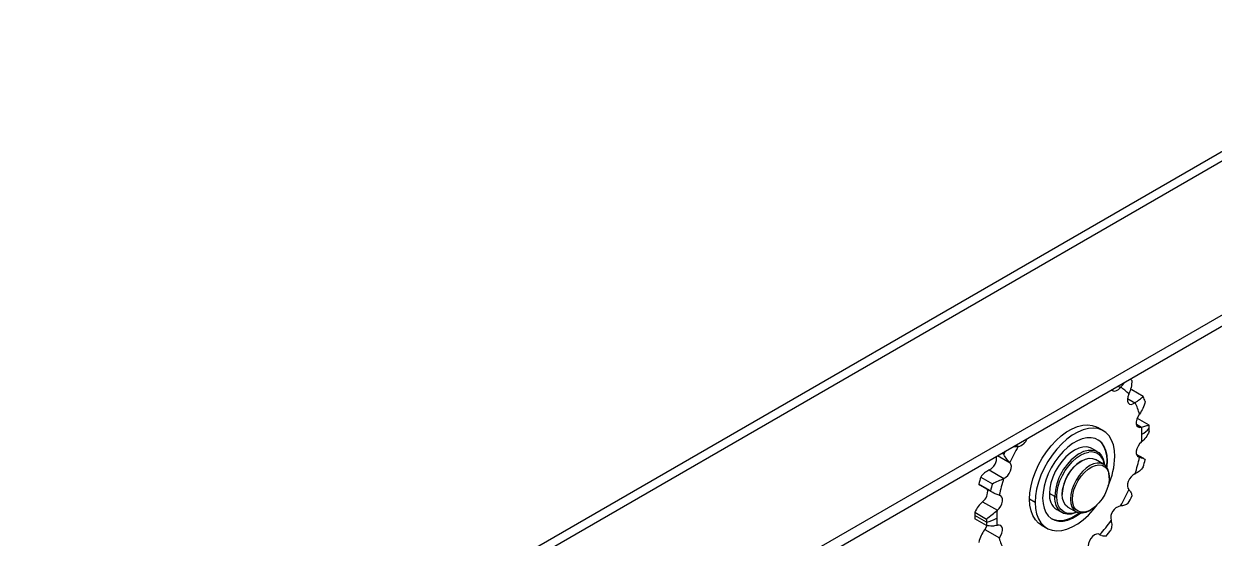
# Model space of a CAD drawing. Header units: metres. Extents: x 0 to 21025, y 0 to 14850.
# Drawn here: x 13465.8 to 13878.9, y 5961.8 to 6140.3 of the extents above; entities that cross this region are included whole.
import ezdxf

# ---------------------------------------------------------------- set-up
doc = ezdxf.new("R2010")
doc.units = ezdxf.units.M
doc.header["$LTSCALE"] = 25
doc.layers.add('SL4', color=4, linetype='Continuous')

msp = doc.modelspace()

# ---------------------------------------------------------------- linework, layer by layer
at = {"layer": 'SL4'}
for p, q in [((13958.429, 6140.321), (13021.53, 5599.46)), ((13026.292, 5598.989), (13963.191, 6139.849)), ((13072.59, 5572.262), (14009.488, 6113.122)), ((13072.59, 5568.373), (14009.488, 6109.233)), ((13845.476, 6014.551), (13846.311, 6014.068)), ((13850.251, 6013.261), (13849.702, 6013.122)), ((13854.272, 6010.94), (13850.251, 6013.261)), ((13848.76, 6010.222), (13851.329, 6008.739)), ((13856.306, 6001.034), (13852.285, 6003.355)), ((13840.349, 5999.104), (13838.391, 6000.235)), ((13851.869, 6001.347), (13853.609, 6000.343)), ((13810.093, 5994.124), (13810.928, 5993.642)), ((13803.73, 5990.451), (13808.025, 5987.971)), ((13805.835, 5990.871), (13805.146, 5991.269)), ((13838.298, 5991.826), (13836.46, 5992.887)), ((13854.444, 5989.406), (13851.89, 5990.881)), ((13852.173, 5990.296), (13852.874, 5989.892)), ((13832.889, 5988.62), (13832.536, 5988.416)), ((13840.481, 5987.46), (13837.652, 5989.093)), ((13841.581, 5988.791), (13841.807, 5988.66)), ((13797.869, 5983.021), (13801.889, 5980.7)), ((13800.811, 5985.462), (13805.909, 5982.519)), ((13842.454, 5982.691), (13842.454, 5983.099)), ((13801.226, 5978.212), (13797.205, 5980.534)), ((13797.205, 5980.534), (13797.719, 5980.194)), ((13797.696, 5980.155), (13802.241, 5977.532)), ((13798.532, 5974.434), (13803.63, 5971.491)), ((13816.758, 5974.2), (13814.8, 5975.331)), ((13823.554, 5976.261), (13821.715, 5977.322)), ((13823.594, 5975.33), (13823.554, 5976.261)), ((13824.245, 5976.261), (13824.246, 5976.424)), ((13826.155, 5977.364), (13826.155, 5976.955)), ((13799.839, 5967.316), (13795.818, 5969.638)), ((13795.835, 5970.767), (13799.855, 5968.446)), ((13824.246, 5971.73), (13826.084, 5970.668)), ((13828.128, 5972.594), (13830.957, 5970.962)), ((13835.72, 5971.434), (13836.073, 5971.638)), ((13799.855, 5966.206), (13795.835, 5968.527)), ((13818.848, 5966.383), (13820.807, 5965.252)), ((13799.267, 5964.831), (13804.365, 5961.888)), ((13838.911, 5963.225), (13839.489, 5962.891)), ((13839.017, 5963.18), (13839.158, 5963.099)), ((13839.472, 5962.938), (13839.221, 5963.057))]:
    msp.add_line(p, q, dxfattribs=at)
at = {"layer": 'SL4', "flags": 128}
for points in [[(13843.301, 6013.295), (13843.336, 6013.251), (13843.782, 6012.928), (13844.354, 6012.853), (13845.004, 6013.031), (13845.676, 6013.448), (13846.311, 6014.068)], [(13849.214, 6011.749), (13848.887, 6010.882), (13848.745, 6010.042), (13848.8, 6009.3), (13849.047, 6008.721), (13849.465, 6008.355), (13850.018, 6008.232), (13850.657, 6008.364), (13851.329, 6008.739)], [(13852.874, 6004.73), (13852.366, 6003.929), (13852.008, 6003.065), (13851.831, 6002.214), (13851.849, 6001.449), (13852.062, 6000.836), (13852.45, 6000.427), (13852.981, 6000.258), (13853.609, 6000.343)], [(13814.8, 5975.331), (13814.928, 5977.578), (13815.312, 5979.933), (13815.944, 5982.35), (13816.812, 5984.784), (13817.899, 5987.192), (13819.187, 5989.527), (13820.65, 5991.746), (13822.261, 5993.808), (13823.991, 5995.675), (13825.808, 5997.311), (13827.676, 5998.686), (13829.562, 5999.775), (13831.431, 6000.557), (13833.247, 6001.018), (13834.977, 6001.149), (13836.589, 6000.947), (13838.052, 6000.417), (13838.391, 6000.235)], [(13844.398, 5990.156), (13844.269, 5992.255), (13843.885, 5994.166), (13843.254, 5995.854), (13842.386, 5997.287), (13841.298, 5998.438), (13840.011, 5999.287), (13838.548, 5999.817), (13836.936, 6000.018), (13835.206, 5999.887), (13833.39, 5999.426), (13831.521, 5998.644), (13829.635, 5997.555), (13827.766, 5996.18), (13825.95, 5994.544), (13824.22, 5992.677), (13822.609, 5990.615), (13821.145, 5988.396), (13819.858, 5986.061), (13818.77, 5983.654), (13817.902, 5981.219), (13817.271, 5978.802), (13816.887, 5976.448), (13816.758, 5974.2)], [(13841.807, 5988.66), (13841.681, 5990.521), (13841.308, 5992.194), (13840.695, 5993.644), (13839.855, 5994.838), (13838.809, 5995.749), (13837.579, 5996.357), (13836.192, 5996.649), (13834.68, 5996.616), (13833.077, 5996.262), (13831.417, 5995.593), (13829.739, 5994.624), (13828.079, 5993.377), (13826.476, 5991.88), (13824.964, 5990.166), (13823.577, 5988.274), (13822.347, 5986.246), (13821.301, 5984.127), (13820.462, 5981.964), (13819.848, 5979.806), (13819.475, 5977.701), (13819.35, 5975.696)], [(13838.292, 5996.061), (13838.584, 5995.879), (13839.63, 5994.968), (13840.469, 5993.774), (13841.082, 5992.324), (13841.456, 5990.651), (13841.581, 5988.791)], [(13853.609, 5995.128), (13852.981, 5994.488), (13852.45, 5993.706), (13852.062, 5992.848), (13851.849, 5991.989), (13851.831, 5991.203), (13852.008, 5990.557), (13852.366, 5990.107), (13852.874, 5989.892)], [(13836.46, 5992.887), (13835.905, 5993.154), (13834.671, 5993.439), (13833.307, 5993.386), (13831.853, 5992.997), (13830.353, 5992.283), (13828.853, 5991.265), (13827.399, 5989.976), (13826.034, 5988.453), (13824.801, 5986.744), (13823.736, 5984.9), (13822.873, 5982.977), (13822.236, 5981.034), (13821.847, 5979.13), (13821.715, 5977.322)], [(13824.246, 5976.424), (13824.371, 5977.996), (13824.745, 5979.824), (13825.356, 5981.69), (13826.185, 5983.536), (13827.207, 5985.306), (13828.391, 5986.947), (13829.701, 5988.408), (13831.097, 5989.646), (13832.537, 5990.623), (13833.977, 5991.308), (13835.332, 5991.676)], [(13831.898, 5991.046), (13832.191, 5991.221), (13833.691, 5991.935), (13835.145, 5992.325), (13836.51, 5992.378), (13837.743, 5992.093), (13838.808, 5991.478), (13839.671, 5990.552), (13840.308, 5989.344), (13840.697, 5987.89), (13840.789, 5987.164)], [(13805.909, 5982.519), (13806.581, 5982.919), (13807.221, 5983.526), (13807.774, 5984.287), (13808.191, 5985.136), (13808.438, 5986), (13808.493, 5986.805), (13808.351, 5987.482), (13808.025, 5987.971)], [(13828.128, 5972.594), (13828.128, 5972.595), (13827.29, 5973.29), (13826.668, 5974.275), (13826.285, 5975.513), (13826.155, 5976.955), (13826.285, 5978.547), (13826.668, 5980.228), (13827.29, 5981.932), (13828.128, 5983.594), (13829.148, 5985.15), (13830.313, 5986.541), (13831.576, 5987.713), (13832.89, 5988.621), (13834.204, 5989.23), (13835.468, 5989.517), (13836.632, 5989.47), (13837.652, 5989.093)], [(13842.454, 5983.099), (13842.325, 5984.541), (13841.941, 5985.779), (13841.319, 5986.765), (13840.481, 5987.46), (13839.461, 5987.838), (13838.296, 5987.884), (13837.033, 5987.597), (13835.719, 5986.988), (13834.405, 5986.08), (13833.141, 5984.908), (13831.977, 5983.517), (13830.956, 5981.961), (13830.119, 5980.299), (13829.496, 5978.595), (13829.113, 5976.915), (13828.984, 5975.323), (13828.984, 5975.323)], [(13829.691, 5975.323), (13829.821, 5976.881), (13830.208, 5978.527), (13830.834, 5980.193), (13831.676, 5981.81), (13832.697, 5983.312), (13833.856, 5984.638), (13835.106, 5985.733), (13836.396, 5986.553), (13837.672, 5987.064), (13838.883, 5987.245), (13839.979, 5987.089), (13840.914, 5986.602), (13841.652, 5985.804), (13842.161, 5984.728), (13842.421, 5983.417), (13842.421, 5981.926), (13842.161, 5980.316), (13841.652, 5978.651), (13840.914, 5977.002), (13839.979, 5975.434), (13838.883, 5974.013), (13837.672, 5972.796), (13836.396, 5971.833), (13835.106, 5971.164), (13833.856, 5970.817), (13832.697, 5970.804), (13831.676, 5971.127), (13830.834, 5971.773), (13830.208, 5972.715), (13829.821, 5973.915), (13829.691, 5975.323)], [(13841.581, 5988.791), (13841.456, 5986.786), (13841.435, 5986.623)], [(13841.64, 5986.336), (13841.681, 5986.656), (13841.807, 5988.66)], [(13851.329, 5984.099), (13850.657, 5983.699), (13850.018, 5983.092), (13849.465, 5982.332), (13849.047, 5981.483), (13848.8, 5980.618), (13848.745, 5979.813), (13848.887, 5979.137), (13849.214, 5978.647)], [(13803.63, 5971.491), (13804.258, 5972.13), (13804.789, 5972.912), (13805.177, 5973.77), (13805.39, 5974.629), (13805.408, 5975.415), (13805.23, 5976.061), (13804.872, 5976.511), (13804.365, 5976.726)], [(13818.848, 5966.383), (13817.899, 5967.049), (13816.812, 5968.201), (13815.944, 5969.634), (13815.312, 5971.321), (13814.928, 5973.232), (13814.8, 5975.331)], [(13816.758, 5974.2), (13816.887, 5972.102), (13817.271, 5970.191), (13817.902, 5968.503), (13818.77, 5967.07), (13819.858, 5965.919), (13821.145, 5965.07), (13822.609, 5964.54), (13824.22, 5964.339), (13825.95, 5964.47), (13827.766, 5964.931), (13829.635, 5965.713), (13831.521, 5966.802), (13833.39, 5968.177), (13835.206, 5969.813), (13836.936, 5971.679), (13838.259, 5973.346)], [(13819.35, 5975.696), (13819.475, 5973.836), (13819.848, 5972.162), (13820.462, 5970.712), (13821.301, 5969.518), (13822.347, 5968.607), (13823.577, 5967.999), (13824.964, 5967.708), (13826.476, 5967.74), (13828.079, 5968.095), (13829.739, 5968.764), (13831.417, 5969.733), (13832.509, 5970.52)], [(13831.379, 5970.848), (13830.691, 5970.559), (13829.237, 5970.169), (13827.873, 5970.116), (13826.639, 5970.401), (13825.575, 5971.016), (13824.711, 5971.942), (13824.075, 5973.15), (13823.685, 5974.605), (13823.594, 5975.33)], [(13831.21, 5970.83), (13831.097, 5970.787), (13829.701, 5970.413), (13828.391, 5970.362), (13827.207, 5970.636), (13826.185, 5971.226), (13825.356, 5972.115), (13824.745, 5973.275), (13824.371, 5974.671), (13824.245, 5976.261)], [(13828.984, 5975.323), (13829.113, 5973.88), (13829.496, 5972.642), (13830.119, 5971.657), (13830.956, 5970.962), (13831.977, 5970.584), (13833.141, 5970.537), (13834.405, 5970.824), (13835.719, 5971.433), (13835.72, 5971.434)], [(13832.158, 5970.553), (13831.192, 5969.863), (13829.514, 5968.894), (13827.854, 5968.225), (13826.25, 5967.87), (13824.738, 5967.838), (13823.352, 5968.13), (13822.414, 5968.556)], [(13800.026, 5966.19), (13799.774, 5965.633), (13799.267, 5964.831)], [(13804.365, 5961.888), (13804.872, 5962.69), (13805.23, 5963.553), (13805.408, 5964.404), (13805.39, 5965.169), (13805.177, 5965.782), (13804.789, 5966.191), (13804.258, 5966.361), (13803.63, 5966.276)], [(13839.158, 5963.099), (13838.637, 5963.287), (13838.014, 5963.22), (13837.345, 5962.906), (13836.687, 5962.37), (13836.096, 5961.66), (13835.624, 5960.835), (13835.31, 5959.968), (13835.183, 5959.132)]]:
    msp.add_lwpolyline(points, dxfattribs=at)
at = {"layer": 'SL4'}
for centre, radius, start, end in [((13841.124, 6006.321), 13.762, 48.03771, 51.08299), ((13864.776, 5998.399), 24.217, 139.38552, 139.68238), ((13840.306, 6003.596), 12.195, 42.69497, 60.06194), ((13825.62, 6023.08), 26.173, 334.34682, 334.6287), ((13834.973, 6002.516), 21.057, 18.56036, 23.58272), ((13861.535, 5994.746), 17.319, 125.73297, 126.10417), ((13834.767, 6000.107), 18.788, 14.56516, 27.57792), ((13832.619, 6020.157), 25.461, 322.70567, 322.99278), ((13856.695, 5990.738), 10.088, 107.27975, 107.81197), ((13822.442, 5997.873), 31.355, 359.94756, 4.56954), ((13849.412, 6005.741), 9.033, 299.04532, 319.90875), ((13819.629, 5999.929), 36.693, 359.99249, 1.72651), ((13817.69, 5999.929), 38.632, 358.31738, 359.99287), ((13810.127, 5997.562), 4.001, 281.54883, 342.27615), ((13841.168, 6010.056), 19.433, 309.80446, 310.14824), ((13817.97, 5997.873), 35.827, 355.72534, 359.95411), ((13798.767, 5989.582), 4.599, 296.38857, 7.92423), ((13867.338, 5960.921), 68.408, 152.99039, 154.03575), ((13863.732, 5963.025), 61.11, 149.93061, 155.85297), ((13810.77, 5987.021), 6.623, 88.63483, 89.33941), ((13842.308, 5975.424), 18.773, 123.67712, 177.44491), ((13836.095, 5987.109), 4.631, 2.44255, 99.48723), ((13818.042, 5990.797), 26.363, 335.69055, 358.60738), ((13803.068, 6000.107), 50.921, 341.72409, 348.41288), ((13851.961, 5984.124), 5.839, 80.2347, 81.001), ((13811.706, 5991.94), 5.413, 226.34362, 227.14968), ((13839.857, 5976.822), 13.712, 122.26897, 177.73641), ((13799.361, 6002.515), 57.187, 343.77857, 346.35839), ((13852.779, 5967.046), 57.187, 163.77857, 166.35839), ((13805.456, 5974.541), 11.868, 113.03868, 113.51627), ((13854.171, 5966.511), 50.921, 161.72409, 168.41288), ((13810.554, 5971.598), 11.868, 113.03868, 113.51627), ((13846.685, 5995.02), 11.868, 293.03868, 293.51627), ((13795.75, 5978.031), 4.547, 307.71741, 8.21257), ((13856.8, 5964.725), 57.187, 163.77857, 166.35839), ((13793.507, 6003.593), 61.11, 329.93061, 335.85297), ((13845.533, 5974.679), 5.413, 46.34362, 47.14968), ((13810.972, 5959.505), 19.433, 129.80446, 130.14824), ((13805.278, 5982.494), 5.839, 260.2347, 261.001), ((13827.657, 5976.642), 5.98, 173.46674, 235.22108), ((13823.899, 5976.928), 0.751, 242.60967, 297.39033), ((13788.619, 6006.42), 68.635, 331.74964, 334.03393), ((13834.45, 5969.633), 38.632, 178.31738, 179.99287), ((13832.511, 5969.633), 36.693, 179.99249, 181.72651), ((13839.268, 5968.745), 35.827, 175.72534, 179.95411), ((13816.07, 5956.562), 19.433, 129.80446, 130.14824), ((13847.257, 5968.81), 4.272, 102.80111, 191.41526), ((13846.469, 5979.597), 6.623, 268.63483, 269.33941), ((13796.028, 5981.916), 15.089, 284.62992, 299.42742), ((13838.471, 5967.312), 38.632, 178.31738, 179.99287), ((13836.532, 5967.312), 36.693, 179.99249, 181.72651), ((13834.796, 5968.745), 31.355, 179.94756, 184.56954), ((13800.544, 5975.88), 10.088, 287.27975, 287.81197), ((13796.411, 6001.439), 57.496, 318.12136, 324.2895), ((13834.694, 5965.249), 8.805, 17.37575, 17.95852), ((13819.522, 5949.404), 25.461, 142.70567, 142.99278), ((13824.62, 5946.461), 25.461, 142.70567, 142.99278), ((13822.472, 5966.511), 18.788, 194.56516, 207.57792), ((13842.065, 5967.355), 5.155, 235.6701, 236.50283), ((13791.874, 6003.99), 64.576, 320.0159, 322.39496)]:
    msp.add_arc(centre, radius, start, end, dxfattribs=at)
for points, knots in [([(13846.392, 6014.164), (13846.894, 6014.755), (13847.406, 6015.358), (13847.816, 6015.895), (13847.824, 6015.906)], [0, 0, 0, 0, 0.9789848, 1, 1, 1, 1]), ([(13850.326, 6016.555), (13850.273, 6015.723), (13850.172, 6014.108), (13849.564, 6012.597), (13849.269, 6011.865)], [0, 0, 0, 0, 0.5152633, 1, 1, 1, 1]), ([(13851.42, 6008.805), (13851.955, 6009.196), (13853.057, 6010.002), (13853.859, 6010.621), (13854.272, 6010.94)], [0, 0, 0, 0, 0.4847219, 1, 1, 1, 1]), ([(13854.935, 6009.218), (13854.712, 6008.407), (13854.278, 6006.834), (13853.384, 6005.485), (13852.951, 6004.832)], [0, 0, 0, 0, 0.5152637, 1, 1, 1, 1]), ([(13853.698, 6000.371), (13854.215, 6000.527), (13855.28, 6000.849), (13855.957, 6000.971), (13856.306, 6001.034)], [0, 0, 0, 0, 0.4847248, 1, 1, 1, 1]), ([(13856.306, 5998.794), (13855.957, 5998.092), (13855.28, 5996.728), (13854.215, 5995.701), (13853.698, 5995.202)], [0, 0, 0, 0, 0.5152541, 1, 1, 1, 1]), ([(13807.97, 5988.024), (13807.625, 5988.386), (13806.913, 5989.135), (13806.202, 5990.281), (13805.835, 5990.871)], [0, 0, 0, 0, 0.4847365, 1, 1, 1, 1]), ([(13809.129, 5993.568), (13809.143, 5993.57), (13809.813, 5993.656), (13810.335, 5993.65), (13810.847, 5993.644)], [0, 0, 0, 0, 0.0210148, 1, 1, 1, 1]), ([(13852.951, 5989.879), (13853.384, 5989.784), (13854.278, 5989.587), (13854.712, 5989.218), (13854.935, 5989.028)], [0, 0, 0, 0, 0.484736, 1, 1, 1, 1]), ([(13854.272, 5986.54), (13853.859, 5986.019), (13853.057, 5985.009), (13851.955, 5984.423), (13851.42, 5984.138)], [0, 0, 0, 0, 0.5152562, 1, 1, 1, 1]), ([(13800.72, 5985.423), (13800.186, 5985.139), (13799.083, 5984.552), (13798.282, 5983.542), (13797.869, 5983.021)], [0, 0, 0, 0, 0.4847219, 1, 1, 1, 1]), ([(13801.889, 5980.7), (13802.616, 5981.039), (13804.028, 5981.698), (13805.234, 5982.224), (13805.819, 5982.48)], [0, 0, 0, 0, 0.5152562, 1, 1, 1, 1]), ([(13804.288, 5976.739), (13803.804, 5976.864), (13802.807, 5977.12), (13801.764, 5977.841), (13801.226, 5978.212)], [0, 0, 0, 0, 0.4847361, 1, 1, 1, 1]), ([(13849.269, 5978.595), (13849.564, 5978.261), (13850.172, 5977.572), (13850.273, 5976.778), (13850.326, 5976.369)], [0, 0, 0, 0, 0.4847365, 1, 1, 1, 1]), ([(13798.443, 5974.359), (13797.926, 5973.861), (13796.86, 5972.833), (13796.183, 5971.47), (13795.835, 5970.767)], [0, 0, 0, 0, 0.4847248, 1, 1, 1, 1]), ([(13849.079, 5973.934), (13848.67, 5973.647), (13847.878, 5973.09), (13846.877, 5973.012), (13846.392, 5972.974)], [0, 0, 0, 0, 0.5152637, 1, 1, 1, 1]), ([(13799.855, 5968.446), (13800.518, 5968.967), (13801.805, 5969.979), (13802.974, 5970.947), (13803.541, 5971.416)], [0, 0, 0, 0, 0.5152541, 1, 1, 1, 1]), ([(13803.541, 5966.247), (13802.974, 5966.12), (13801.805, 5965.857), (13800.518, 5966.088), (13799.855, 5966.206)], [0, 0, 0, 0, 0.4847248, 1, 1, 1, 1]), ([(13843.097, 5967.879), (13843.214, 5967.349), (13843.457, 5966.255), (13843.177, 5965.153), (13843.033, 5964.585)], [0, 0, 0, 0, 0.4847353, 1, 1, 1, 1]), ([(13799.19, 5964.729), (13798.756, 5964.076), (13797.862, 5962.728), (13797.429, 5961.154), (13797.205, 5960.343)], [0, 0, 0, 0, 0.48473611, 1, 1, 1, 1]), ([(13841.353, 5962.496), (13841.021, 5962.452), (13840.539, 5962.388), (13839.966, 5962.693), (13839.788, 5962.788)], [0, 0, 0, 0, 0.6884156, 1, 1, 1, 1])]:
    msp.add_open_spline(points, degree=3, knots=knots, dxfattribs=at)

doc.saveas('drawing.dxf')
